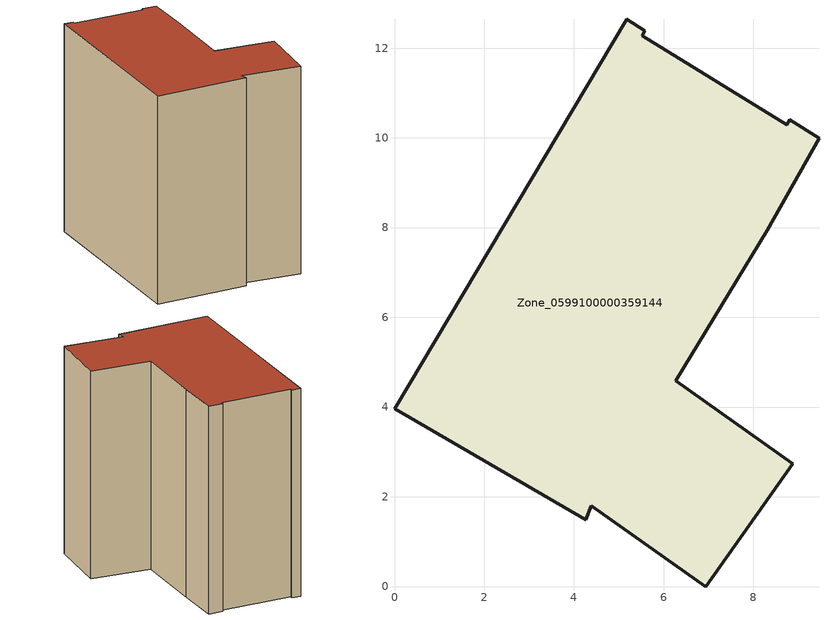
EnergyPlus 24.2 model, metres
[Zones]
Zone_0599100000359144
 floor ground (C_G): 8.3,7.94 6.26,4.59 8.88,2.74 6.94,0 4.39,1.8 4.26,1.48 0,3.96 5.17,12.64 5.58,12.38 5.52,12.28 8.74,10.3 8.8,10.4 9.46,9.99 z3.56
 wall outside (C_F): 8.8,10.4 8.74,10.3 5.52,12.28 5.58,12.38 5.17,12.64 0,3.96 4.26,1.48 4.39,1.8 6.94,0 8.88,2.74 6.26,4.59 8.3,7.94 9.46,9.99 8.8,10.4 z3.56:14.72
 roof outside (C_R): 6.26,4.59 8.3,7.94 9.46,9.99 8.8,10.4 8.74,10.3 5.52,12.28 5.58,12.38 5.17,12.64 0,3.96 4.26,1.48 4.39,1.8 6.94,0 8.88,2.74 z14.72
[BUILDING]
Pand.0599100000359144: North Axis=0; Terrain=City; Loads Convergence Tolerance Value=0.04; Temperature Convergence Tolerance Value=0.4; Solar Distribution=FullExterior; Maximum Number of Warmup Days=25; Minimum Number of Warmup Days=1
[Site:Location]
Rotterdam.The.Hague.AP_ZH_NLD Design_Conditions: Latitude=51.96; Longitude=4.45; Time Zone=1; Elevation=-4.5
[SITE:GROUNDTEMPERATURE:BUILDINGSURFACE]
18, 18, 18, 18, 18, 18, 18, 18, 18, 18, 18, 18
[MATERIAL] Thermal Absorptance=0.9; Solar Absorptance=0.7; Visible Absorptance=0.7
Name | Roughness | Thickness | Conductivity | Density | Specific Heat
G.TC.1992-2005 | MediumSmooth | 0.15 | 0.06 | 540 | 1210
F.TC.1992-2005 | Rough | 0.3 | 0.12 | 1920 | 840
R.TC.1992-2005 | MediumRough | 0.2 | 0.08 | 1500 | 1000
[CONSTRUCTION]
C_G: G.TC.1992-2005
C_F: F.TC.1992-2005
C_R: R.TC.1992-2005
[ZONE]
Zone_0599100000359144: Type=1; Multiplier=1; Ceiling Height=Autocalculate; Volume=Autocalculate; Floor Area=autocalculate; Part of Total Floor Area=Yes
[ZONEINFILTRATION:DESIGNFLOWRATE]
Infil_Zone_0599100000359144: Zone or ZoneList or Space or SpaceList=Zone_0599100000359144; Schedule=AlwaysOn; Design Flow Rate Calculation Method=Flow/Area; Flow Rate per Floor Area=0.0015; Constant Term Coefficient=1; Temperature Term Coefficient=0; Velocity Term Coefficient=0; Velocity Squared Term Coefficient=0
[HVACTEMPLATE:ZONE:IDEALLOADSAIRSYSTEM]
Zone_0599100000359144: Maximum Heating Supply Air Temperature=50; Minimum Cooling Supply Air Temperature=13; Maximum Heating Supply Air Humidity Ratio=0.0156; Minimum Cooling Supply Air Humidity Ratio=0.0077; Heating Limit=NoLimit; Cooling Limit=NoLimit; Dehumidification Control Type=ConstantSensibleHeatRatio; Cooling Sensible Heat Ratio=0.7; Dehumidification Setpoint=60; Humidification Control Type=None; Humidification Setpoint=30; Outdoor Air Method=None; Outdoor Air Flow Rate per Person=0.00944; Outdoor Air Flow Rate per Zone Floor Area=0; Outdoor Air Flow Rate per Zone=0; Demand Controlled Ventilation Type=None; Outdoor Air Economizer Type=NoEconomizer; Heat Recovery Type=None; Sensible Heat Recovery Effectiveness=0.7; Latent Heat Recovery Effectiveness=0.65
[ZONECONTROL:THERMOSTAT]
ThermostatControl_Zone_0599100000359144: Zone or ZoneList=Zone_0599100000359144; Control Type Schedule=DualSetpointControlType; Control 1=Thermostat_Zone_0599100000359144; Temperature Difference Between Cutout And Setpoint=0
[THERMOSTATSETPOINT:DUALSETPOINT]
Thermostat_Zone_0599100000359144: Heating Setpoint Temperature Schedule=HeatingSetpoint_Zone_0599100000359144; Cooling Setpoint Temperature Schedule=CoolingSetpoint_Zone_0599100000359144
[SCHEDULE:COMPACT]
HeatingSetpoint_Zone_0599100000359144: Through: 12/31, For: AllDays, Until: 24:00, 21
CoolingSetpoint_Zone_0599100000359144: Through: 12/31, For: AllDays, Until: 24:00, 24
DualSetpointControlType: Through: 12/31, For: AllDays, Until: 24:00, 4
AlwaysOn: Through: 12/31, For: AllDays, Until: 24:00, 1
